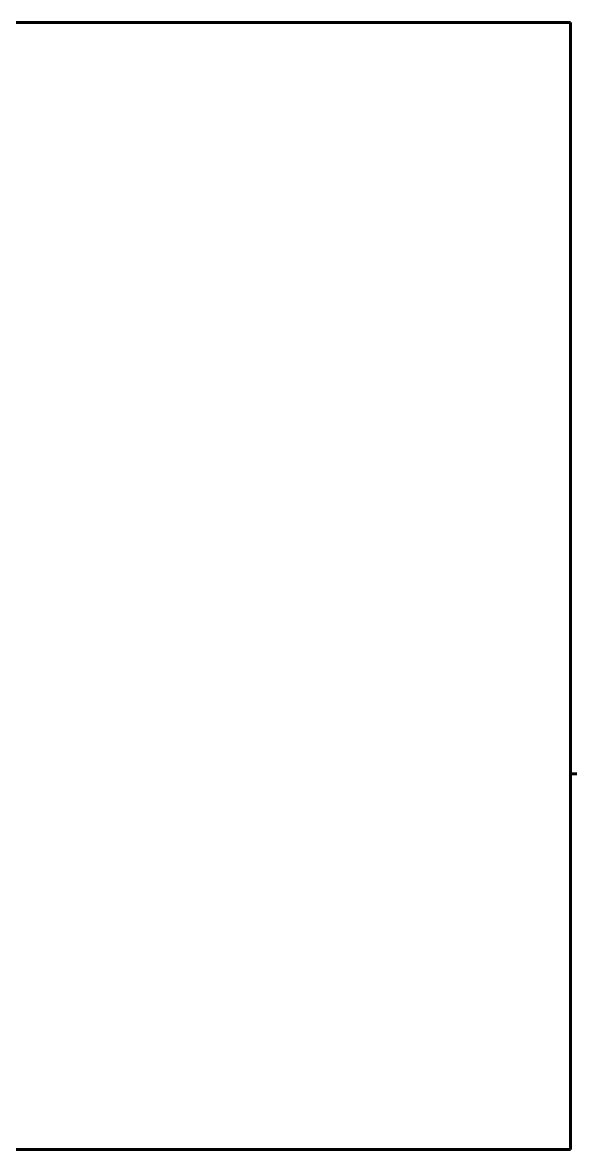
# Model space of a CAD drawing. Extents: x 0 to 297, y 0 to 292.
# Drawn here: x 241.608 to 242.338, y 63.786 to 65.286 of the extents above; entities that cross this region are included whole.
import ezdxf

# ---------------------------------------------------------------- set-up
doc = ezdxf.new("R2010")
doc.units = 0
doc.header["$MEASUREMENT"] = 0
doc.linetypes.add('K5LT_BASIC', pattern=[0])
doc.layers.add('Системный слой', color=7, linetype='Continuous')

# ---------------------------------------------------------------- blocks, each defined once
blk = doc.blocks.new('*U')
at = {"layer": 'Системный слой', "linetype": 'K5LT_BASIC', "lineweight": 60}
for p, q in [((242.3378, 65.2856), (240.3378, 65.2856)), ((242.3378, 65.2856), (240.3378, 65.2856)), ((242.3378, 65.2856), (240.3378, 65.2856)), ((242.3378, 65.2856), (240.3378, 65.2856)), ((242.3378, 63.7856), (242.3378, 65.2856)), ((242.3378, 63.7856), (242.3378, 65.2856)), ((242.3378, 63.7856), (242.3378, 65.2856)), ((242.3378, 63.7856), (242.3378, 65.2856)), ((240.3378, 63.7856), (242.3378, 63.7856)), ((240.3378, 63.7856), (242.3378, 63.7856)), ((240.3378, 63.7856), (242.3378, 63.7856)), ((240.3378, 63.7856), (242.3378, 63.7856))]:
    blk.add_line(p, q, dxfattribs=at)

msp = doc.modelspace()

# ---------------------------------------------------------------- linework, layer by layer
at = {"layer": 'Системный слой', "linetype": 'K5LT_BASIC', "lineweight": 60}
for p, q in [((242.3378, 65.2856), (240.3378, 65.2856)), ((240.3378, 65.2856), (242.3378, 65.2856)), ((242.3378, 65.2856), (240.3378, 65.2856)), ((240.3378, 65.2856), (242.3378, 65.2856)), ((240.3378, 65.2856), (242.3378, 65.2856)), ((242.3378, 65.2856), (240.3378, 65.2856)), ((240.3378, 65.2856), (242.3378, 65.2856)), ((240.3378, 65.2856), (242.3378, 65.2856)), ((242.3378, 65.2856), (242.3378, 63.7856)), ((242.3378, 65.2856), (242.3378, 63.7856)), ((242.3378, 65.2856), (242.3378, 63.7856)), ((242.3378, 65.2856), (242.3378, 63.7856)), ((242.3378, 65.2856), (242.3378, 63.7856)), ((242.3378, 65.2856), (242.3378, 63.7856)), ((242.3378, 65.2856), (242.3378, 63.7856)), ((242.3378, 65.2856), (242.3378, 63.7856)), ((242.3378, 65.2856), (242.3378, 63.7856)), ((242.3378, 65.2856), (242.3378, 63.7856)), ((242.3378, 65.2856), (242.3378, 63.7856)), ((248.3378, 64.2856), (242.3378, 64.2856)), ((242.3378, 63.7856), (240.3378, 63.7856)), ((240.3378, 63.7856), (242.3378, 63.7856)), ((242.3378, 63.7856), (240.3378, 63.7856)), ((242.3378, 63.7856), (240.3378, 63.7856)), ((240.3378, 63.7856), (242.3378, 63.7856)), ((242.3378, 63.7856), (240.3378, 63.7856)), ((240.3378, 63.7856), (242.3378, 63.7856)), ((242.3378, 63.7856), (240.3378, 63.7856)), ((240.3378, 63.7856), (242.3378, 63.7856)), ((242.3378, 63.7856), (240.3378, 63.7856)), ((240.3378, 63.7856), (242.3378, 63.7856))]:
    msp.add_line(p, q, dxfattribs=at)

# ---------------------------------------------------------------- block references
at = {"layer": 'Системный слой'}
msp.add_blockref('*U', (0, 0), dxfattribs=at)
msp.add_blockref('*U', (0, 0), dxfattribs=at)
msp.add_blockref('*U', (0, 0), dxfattribs=at)
msp.add_blockref('*U', (0, 0), dxfattribs=at)
msp.add_blockref('*U', (0, 0), dxfattribs=at)
msp.add_blockref('*U', (0, 0), dxfattribs=at)
msp.add_blockref('*U', (0, 0), dxfattribs=at)
msp.add_blockref('*U', (0, 0), dxfattribs=at)
msp.add_blockref('*U', (0, 0), dxfattribs=at)
msp.add_blockref('*U', (0, 0), dxfattribs=at)
msp.add_blockref('*U', (0, 0), dxfattribs=at)
msp.add_blockref('*U', (0, 0), dxfattribs=at)
msp.add_blockref('*U', (0, 0), dxfattribs=at)
msp.add_blockref('*U', (0, 0), dxfattribs=at)
msp.add_blockref('*U', (0, 0), dxfattribs=at)
msp.add_blockref('*U', (0, 0), dxfattribs=at)
msp.add_blockref('*U', (0, 0), dxfattribs=at)
msp.add_blockref('*U', (0, 0), dxfattribs=at)
msp.add_blockref('*U', (0, 0), dxfattribs=at)
msp.add_blockref('*U', (0, 0), dxfattribs=at)
msp.add_blockref('*U', (0, 0), dxfattribs=at)
msp.add_blockref('*U', (0, 0), dxfattribs=at)
msp.add_blockref('*U', (0, 0), dxfattribs=at)
msp.add_blockref('*U', (0, 0), dxfattribs=at)
msp.add_blockref('*U', (0, 0), dxfattribs=at)
msp.add_blockref('*U', (0, 0), dxfattribs=at)
msp.add_blockref('*U', (0, 0), dxfattribs=at)
msp.add_blockref('*U', (0, 0), dxfattribs=at)
msp.add_blockref('*U', (0, 0), dxfattribs=at)
msp.add_blockref('*U', (0, 0), dxfattribs=at)
msp.add_blockref('*U', (0, 0), dxfattribs=at)
msp.add_blockref('*U', (0, 0), dxfattribs=at)
msp.add_blockref('*U', (0, 0), dxfattribs=at)
msp.add_blockref('*U', (0, 0), dxfattribs=at)
msp.add_blockref('*U', (0, 0), dxfattribs=at)
msp.add_blockref('*U', (0, 0), dxfattribs=at)
msp.add_blockref('*U', (0, 0), dxfattribs=at)
msp.add_blockref('*U', (0, 0), dxfattribs=at)
msp.add_blockref('*U', (0, 0), dxfattribs=at)
msp.add_blockref('*U', (0, 0), dxfattribs=at)
msp.add_blockref('*U', (0, 0), dxfattribs=at)
msp.add_blockref('*U', (0, 0), dxfattribs=at)
msp.add_blockref('*U', (0, 0), dxfattribs=at)
msp.add_blockref('*U', (0, 0), dxfattribs=at)
msp.add_blockref('*U', (0, 0), dxfattribs=at)
msp.add_blockref('*U', (0, 0), dxfattribs=at)
msp.add_blockref('*U', (0, 0), dxfattribs=at)
msp.add_blockref('*U', (0, 0), dxfattribs=at)
msp.add_blockref('*U', (0, 0), dxfattribs=at)
msp.add_blockref('*U', (0, 0), dxfattribs=at)
msp.add_blockref('*U', (0, 0), dxfattribs=at)
msp.add_blockref('*U', (0, 0), dxfattribs=at)
msp.add_blockref('*U', (0, 0), dxfattribs=at)
msp.add_blockref('*U', (0, 0), dxfattribs=at)
msp.add_blockref('*U', (0, 0), dxfattribs=at)
msp.add_blockref('*U', (0, 0), dxfattribs=at)
msp.add_blockref('*U', (0, 0), dxfattribs=at)
msp.add_blockref('*U', (0, 0), dxfattribs=at)
msp.add_blockref('*U', (0, 0), dxfattribs=at)
msp.add_blockref('*U', (0, 0), dxfattribs=at)
msp.add_blockref('*U', (0, 0), dxfattribs=at)
msp.add_blockref('*U', (0, 0), dxfattribs=at)
msp.add_blockref('*U', (0, 0), dxfattribs=at)
msp.add_blockref('*U', (0, 0), dxfattribs=at)
msp.add_blockref('*U', (0, 0), dxfattribs=at)
msp.add_blockref('*U', (0, 0), dxfattribs=at)
msp.add_blockref('*U', (0, 0), dxfattribs=at)
msp.add_blockref('*U', (0, 0), dxfattribs=at)
msp.add_blockref('*U', (0, 0), dxfattribs=at)
msp.add_blockref('*U', (0, 0), dxfattribs=at)
msp.add_blockref('*U', (0, 0), dxfattribs=at)
msp.add_blockref('*U', (0, 0), dxfattribs=at)
msp.add_blockref('*U', (0, 0), dxfattribs=at)
msp.add_blockref('*U', (0, 0), dxfattribs=at)
msp.add_blockref('*U', (0, 0), dxfattribs=at)
msp.add_blockref('*U', (0, 0), dxfattribs=at)
msp.add_blockref('*U', (0, 0), dxfattribs=at)
msp.add_blockref('*U', (0, 0), dxfattribs=at)
msp.add_blockref('*U', (0, 0), dxfattribs=at)
msp.add_blockref('*U', (0, 0), dxfattribs=at)
msp.add_blockref('*U', (0, 0), dxfattribs=at)
msp.add_blockref('*U', (0, 0), dxfattribs=at)
msp.add_blockref('*U', (0, 0), dxfattribs=at)
msp.add_blockref('*U', (0, 0), dxfattribs=at)
msp.add_blockref('*U', (0, 0), dxfattribs=at)
msp.add_blockref('*U', (0, 0), dxfattribs=at)
msp.add_blockref('*U', (0, 0), dxfattribs=at)
msp.add_blockref('*U', (0, 0), dxfattribs=at)
msp.add_blockref('*U', (0, 0), dxfattribs=at)
msp.add_blockref('*U', (0, 0), dxfattribs=at)
msp.add_blockref('*U', (0, 0), dxfattribs=at)
msp.add_blockref('*U', (0, 0), dxfattribs=at)
msp.add_blockref('*U', (0, 0), dxfattribs=at)
msp.add_blockref('*U', (0, 0), dxfattribs=at)
msp.add_blockref('*U', (0, 0), dxfattribs=at)
msp.add_blockref('*U', (0, 0), dxfattribs=at)
msp.add_blockref('*U', (0, 0), dxfattribs=at)
msp.add_blockref('*U', (0, 0), dxfattribs=at)
msp.add_blockref('*U', (0, 0), dxfattribs=at)
msp.add_blockref('*U', (0, 0), dxfattribs=at)
msp.add_blockref('*U', (0, 0), dxfattribs=at)
msp.add_blockref('*U', (0, 0), dxfattribs=at)
msp.add_blockref('*U', (0, 0), dxfattribs=at)
msp.add_blockref('*U', (0, 0), dxfattribs=at)
msp.add_blockref('*U', (0, 0), dxfattribs=at)
msp.add_blockref('*U', (0, 0), dxfattribs=at)
msp.add_blockref('*U', (0, 0), dxfattribs=at)
msp.add_blockref('*U', (0, 0), dxfattribs=at)
msp.add_blockref('*U', (0, 0), dxfattribs=at)
msp.add_blockref('*U', (0, 0), dxfattribs=at)
msp.add_blockref('*U', (0, 0), dxfattribs=at)
msp.add_blockref('*U', (0, 0), dxfattribs=at)
msp.add_blockref('*U', (0, 0), dxfattribs=at)
msp.add_blockref('*U', (0, 0), dxfattribs=at)
msp.add_blockref('*U', (0, 0), dxfattribs=at)
msp.add_blockref('*U', (0, 0), dxfattribs=at)
msp.add_blockref('*U', (0, 0), dxfattribs=at)
msp.add_blockref('*U', (0, 0), dxfattribs=at)
msp.add_blockref('*U', (0, 0), dxfattribs=at)
msp.add_blockref('*U', (0, 0), dxfattribs=at)
msp.add_blockref('*U', (0, 0), dxfattribs=at)
msp.add_blockref('*U', (0, 0), dxfattribs=at)
msp.add_blockref('*U', (0, 0), dxfattribs=at)
msp.add_blockref('*U', (0, 0), dxfattribs=at)
msp.add_blockref('*U', (0, 0), dxfattribs=at)
msp.add_blockref('*U', (0, 0), dxfattribs=at)
msp.add_blockref('*U', (0, 0), dxfattribs=at)
msp.add_blockref('*U', (0, 0), dxfattribs=at)
msp.add_blockref('*U', (0, 0), dxfattribs=at)
msp.add_blockref('*U', (0, 0), dxfattribs=at)
msp.add_blockref('*U', (0, 0), dxfattribs=at)
msp.add_blockref('*U', (0, 0), dxfattribs=at)
msp.add_blockref('*U', (0, 0), dxfattribs=at)
msp.add_blockref('*U', (0, 0), dxfattribs=at)
msp.add_blockref('*U', (0, 0), dxfattribs=at)
msp.add_blockref('*U', (0, 0), dxfattribs=at)
msp.add_blockref('*U', (0, 0), dxfattribs=at)
msp.add_blockref('*U', (0, 0), dxfattribs=at)
msp.add_blockref('*U', (0, 0), dxfattribs=at)
msp.add_blockref('*U', (0, 0), dxfattribs=at)
msp.add_blockref('*U', (0, 0), dxfattribs=at)
msp.add_blockref('*U', (0, 0), dxfattribs=at)
msp.add_blockref('*U', (0, 0), dxfattribs=at)
msp.add_blockref('*U', (0, 0), dxfattribs=at)
msp.add_blockref('*U', (0, 0), dxfattribs=at)
msp.add_blockref('*U', (0, 0), dxfattribs=at)
msp.add_blockref('*U', (0, 0), dxfattribs=at)
msp.add_blockref('*U', (0, 0), dxfattribs=at)
msp.add_blockref('*U', (0, 0), dxfattribs=at)
msp.add_blockref('*U', (0, 0), dxfattribs=at)
msp.add_blockref('*U', (0, 0), dxfattribs=at)
msp.add_blockref('*U', (0, 0), dxfattribs=at)
msp.add_blockref('*U', (0, 0), dxfattribs=at)
msp.add_blockref('*U', (0, 0), dxfattribs=at)
msp.add_blockref('*U', (0, 0), dxfattribs=at)
msp.add_blockref('*U', (0, 0), dxfattribs=at)
msp.add_blockref('*U', (0, 0), dxfattribs=at)
msp.add_blockref('*U', (0, 0), dxfattribs=at)
msp.add_blockref('*U', (0, 0), dxfattribs=at)
msp.add_blockref('*U', (0, 0), dxfattribs=at)
msp.add_blockref('*U', (0, 0), dxfattribs=at)
msp.add_blockref('*U', (0, 0), dxfattribs=at)
msp.add_blockref('*U', (0, 0), dxfattribs=at)
msp.add_blockref('*U', (0, 0), dxfattribs=at)
msp.add_blockref('*U', (0, 0), dxfattribs=at)
msp.add_blockref('*U', (0, 0), dxfattribs=at)
msp.add_blockref('*U', (0, 0), dxfattribs=at)
msp.add_blockref('*U', (0, 0), dxfattribs=at)
msp.add_blockref('*U', (0, 0), dxfattribs=at)
msp.add_blockref('*U', (0, 0), dxfattribs=at)
msp.add_blockref('*U', (0, 0), dxfattribs=at)
msp.add_blockref('*U', (0, 0), dxfattribs=at)
msp.add_blockref('*U', (0, 0), dxfattribs=at)
msp.add_blockref('*U', (0, 0), dxfattribs=at)
msp.add_blockref('*U', (0, 0), dxfattribs=at)
msp.add_blockref('*U', (0, 0), dxfattribs=at)
msp.add_blockref('*U', (0, 0), dxfattribs=at)
msp.add_blockref('*U', (0, 0), dxfattribs=at)
msp.add_blockref('*U', (0, 0), dxfattribs=at)
msp.add_blockref('*U', (0, 0), dxfattribs=at)
msp.add_blockref('*U', (0, 0), dxfattribs=at)
msp.add_blockref('*U', (0, 0), dxfattribs=at)
msp.add_blockref('*U', (0, 0), dxfattribs=at)
msp.add_blockref('*U', (0, 0), dxfattribs=at)
msp.add_blockref('*U', (0, 0), dxfattribs=at)
msp.add_blockref('*U', (0, 0), dxfattribs=at)
msp.add_blockref('*U', (0, 0), dxfattribs=at)
msp.add_blockref('*U', (0, 0), dxfattribs=at)
msp.add_blockref('*U', (0, 0), dxfattribs=at)
msp.add_blockref('*U', (0, 0), dxfattribs=at)
msp.add_blockref('*U', (0, 0), dxfattribs=at)
msp.add_blockref('*U', (0, 0), dxfattribs=at)
msp.add_blockref('*U', (0, 0), dxfattribs=at)
msp.add_blockref('*U', (0, 0), dxfattribs=at)
msp.add_blockref('*U', (0, 0), dxfattribs=at)
msp.add_blockref('*U', (0, 0), dxfattribs=at)
msp.add_blockref('*U', (0, 0), dxfattribs=at)
msp.add_blockref('*U', (0, 0), dxfattribs=at)
msp.add_blockref('*U', (0, 0), dxfattribs=at)
msp.add_blockref('*U', (0, 0), dxfattribs=at)
msp.add_blockref('*U', (0, 0), dxfattribs=at)
msp.add_blockref('*U', (0, 0), dxfattribs=at)
msp.add_blockref('*U', (0, 0), dxfattribs=at)
msp.add_blockref('*U', (0, 0), dxfattribs=at)
msp.add_blockref('*U', (0, 0), dxfattribs=at)
msp.add_blockref('*U', (0, 0), dxfattribs=at)
msp.add_blockref('*U', (0, 0), dxfattribs=at)
msp.add_blockref('*U', (0, 0), dxfattribs=at)
msp.add_blockref('*U', (0, 0), dxfattribs=at)
msp.add_blockref('*U', (0, 0), dxfattribs=at)
msp.add_blockref('*U', (0, 0), dxfattribs=at)
msp.add_blockref('*U', (0, 0), dxfattribs=at)
msp.add_blockref('*U', (0, 0), dxfattribs=at)
msp.add_blockref('*U', (0, 0), dxfattribs=at)
msp.add_blockref('*U', (0, 0), dxfattribs=at)
msp.add_blockref('*U', (0, 0), dxfattribs=at)
msp.add_blockref('*U', (0, 0), dxfattribs=at)
msp.add_blockref('*U', (0, 0), dxfattribs=at)
msp.add_blockref('*U', (0, 0), dxfattribs=at)
msp.add_blockref('*U', (0, 0), dxfattribs=at)
msp.add_blockref('*U', (0, 0), dxfattribs=at)
msp.add_blockref('*U', (0, 0), dxfattribs=at)
msp.add_blockref('*U', (0, 0), dxfattribs=at)
msp.add_blockref('*U', (0, 0), dxfattribs=at)
msp.add_blockref('*U', (0, 0), dxfattribs=at)
msp.add_blockref('*U', (0, 0), dxfattribs=at)
msp.add_blockref('*U', (0, 0), dxfattribs=at)
msp.add_blockref('*U', (0, 0), dxfattribs=at)
msp.add_blockref('*U', (0, 0), dxfattribs=at)
msp.add_blockref('*U', (0, 0), dxfattribs=at)
msp.add_blockref('*U', (0, 0), dxfattribs=at)
msp.add_blockref('*U', (0, 0), dxfattribs=at)
msp.add_blockref('*U', (0, 0), dxfattribs=at)
msp.add_blockref('*U', (0, 0), dxfattribs=at)
msp.add_blockref('*U', (0, 0), dxfattribs=at)
msp.add_blockref('*U', (0, 0), dxfattribs=at)
msp.add_blockref('*U', (0, 0), dxfattribs=at)
msp.add_blockref('*U', (0, 0), dxfattribs=at)
msp.add_blockref('*U', (0, 0), dxfattribs=at)
msp.add_blockref('*U', (0, 0), dxfattribs=at)
msp.add_blockref('*U', (0, 0), dxfattribs=at)
msp.add_blockref('*U', (0, 0), dxfattribs=at)
msp.add_blockref('*U', (0, 0), dxfattribs=at)
msp.add_blockref('*U', (0, 0), dxfattribs=at)
msp.add_blockref('*U', (0, 0), dxfattribs=at)
msp.add_blockref('*U', (0, 0), dxfattribs=at)
msp.add_blockref('*U', (0, 0), dxfattribs=at)
msp.add_blockref('*U', (0, 0), dxfattribs=at)
msp.add_blockref('*U', (0, 0), dxfattribs=at)
msp.add_blockref('*U', (0, 0), dxfattribs=at)
msp.add_blockref('*U', (0, 0), dxfattribs=at)
msp.add_blockref('*U', (0, 0), dxfattribs=at)
msp.add_blockref('*U', (0, 0), dxfattribs=at)
msp.add_blockref('*U', (0, 0), dxfattribs=at)
msp.add_blockref('*U', (0, 0), dxfattribs=at)
msp.add_blockref('*U', (0, 0), dxfattribs=at)
msp.add_blockref('*U', (0, 0), dxfattribs=at)
msp.add_blockref('*U', (0, 0), dxfattribs=at)
msp.add_blockref('*U', (0, 0), dxfattribs=at)
msp.add_blockref('*U', (0, 0), dxfattribs=at)
msp.add_blockref('*U', (0, 0), dxfattribs=at)
msp.add_blockref('*U', (0, 0), dxfattribs=at)
msp.add_blockref('*U', (0, 0), dxfattribs=at)
msp.add_blockref('*U', (0, 0), dxfattribs=at)
msp.add_blockref('*U', (0, 0), dxfattribs=at)
msp.add_blockref('*U', (0, 0), dxfattribs=at)
msp.add_blockref('*U', (0, 0), dxfattribs=at)
msp.add_blockref('*U', (0, 0), dxfattribs=at)
msp.add_blockref('*U', (0, 0), dxfattribs=at)
msp.add_blockref('*U', (0, 0), dxfattribs=at)
msp.add_blockref('*U', (0, 0), dxfattribs=at)
msp.add_blockref('*U', (0, 0), dxfattribs=at)
msp.add_blockref('*U', (0, 0), dxfattribs=at)
msp.add_blockref('*U', (0, 0), dxfattribs=at)
msp.add_blockref('*U', (0, 0), dxfattribs=at)
msp.add_blockref('*U', (0, 0), dxfattribs=at)
msp.add_blockref('*U', (0, 0), dxfattribs=at)
msp.add_blockref('*U', (0, 0), dxfattribs=at)
msp.add_blockref('*U', (0, 0), dxfattribs=at)
msp.add_blockref('*U', (0, 0), dxfattribs=at)
msp.add_blockref('*U', (0, 0), dxfattribs=at)
msp.add_blockref('*U', (0, 0), dxfattribs=at)
msp.add_blockref('*U', (0, 0), dxfattribs=at)
msp.add_blockref('*U', (0, 0), dxfattribs=at)
msp.add_blockref('*U', (0, 0), dxfattribs=at)
msp.add_blockref('*U', (0, 0), dxfattribs=at)
msp.add_blockref('*U', (0, 0), dxfattribs=at)
msp.add_blockref('*U', (0, 0), dxfattribs=at)
msp.add_blockref('*U', (0, 0), dxfattribs=at)
msp.add_blockref('*U', (0, 0), dxfattribs=at)
msp.add_blockref('*U', (0, 0), dxfattribs=at)
msp.add_blockref('*U', (0, 0), dxfattribs=at)
msp.add_blockref('*U', (0, 0), dxfattribs=at)
msp.add_blockref('*U', (0, 0), dxfattribs=at)
msp.add_blockref('*U', (0, 0), dxfattribs=at)
msp.add_blockref('*U', (0, 0), dxfattribs=at)
msp.add_blockref('*U', (0, 0), dxfattribs=at)
msp.add_blockref('*U', (0, 0), dxfattribs=at)
msp.add_blockref('*U', (0, 0), dxfattribs=at)
msp.add_blockref('*U', (0, 0), dxfattribs=at)
msp.add_blockref('*U', (0, 0), dxfattribs=at)
msp.add_blockref('*U', (0, 0), dxfattribs=at)
msp.add_blockref('*U', (0, 0), dxfattribs=at)
msp.add_blockref('*U', (0, 0), dxfattribs=at)
msp.add_blockref('*U', (0, 0), dxfattribs=at)
msp.add_blockref('*U', (0, 0), dxfattribs=at)
msp.add_blockref('*U', (0, 0), dxfattribs=at)
msp.add_blockref('*U', (0, 0), dxfattribs=at)
msp.add_blockref('*U', (0, 0), dxfattribs=at)
msp.add_blockref('*U', (0, 0), dxfattribs=at)
msp.add_blockref('*U', (0, 0), dxfattribs=at)
msp.add_blockref('*U', (0, 0), dxfattribs=at)
msp.add_blockref('*U', (0, 0), dxfattribs=at)
msp.add_blockref('*U', (0, 0), dxfattribs=at)
msp.add_blockref('*U', (0, 0), dxfattribs=at)
msp.add_blockref('*U', (0, 0), dxfattribs=at)
msp.add_blockref('*U', (0, 0), dxfattribs=at)
msp.add_blockref('*U', (0, 0), dxfattribs=at)
msp.add_blockref('*U', (0, 0), dxfattribs=at)
msp.add_blockref('*U', (0, 0), dxfattribs=at)
msp.add_blockref('*U', (0, 0), dxfattribs=at)
msp.add_blockref('*U', (0, 0), dxfattribs=at)
msp.add_blockref('*U', (0, 0), dxfattribs=at)
msp.add_blockref('*U', (0, 0), dxfattribs=at)
msp.add_blockref('*U', (0, 0), dxfattribs=at)
msp.add_blockref('*U', (0, 0), dxfattribs=at)
msp.add_blockref('*U', (0, 0), dxfattribs=at)
msp.add_blockref('*U', (0, 0), dxfattribs=at)
msp.add_blockref('*U', (0, 0), dxfattribs=at)
msp.add_blockref('*U', (0, 0), dxfattribs=at)
msp.add_blockref('*U', (0, 0), dxfattribs=at)
msp.add_blockref('*U', (0, 0), dxfattribs=at)
msp.add_blockref('*U', (0, 0), dxfattribs=at)
msp.add_blockref('*U', (0, 0), dxfattribs=at)
msp.add_blockref('*U', (0, 0), dxfattribs=at)
msp.add_blockref('*U', (0, 0), dxfattribs=at)
msp.add_blockref('*U', (0, 0), dxfattribs=at)
msp.add_blockref('*U', (0, 0), dxfattribs=at)
msp.add_blockref('*U', (0, 0), dxfattribs=at)
msp.add_blockref('*U', (0, 0), dxfattribs=at)
msp.add_blockref('*U', (0, 0), dxfattribs=at)
msp.add_blockref('*U', (0, 0), dxfattribs=at)
msp.add_blockref('*U', (0, 0), dxfattribs=at)
msp.add_blockref('*U', (0, 0), dxfattribs=at)
msp.add_blockref('*U', (0, 0), dxfattribs=at)
msp.add_blockref('*U', (0, 0), dxfattribs=at)
msp.add_blockref('*U', (0, 0), dxfattribs=at)
msp.add_blockref('*U', (0, 0), dxfattribs=at)
msp.add_blockref('*U', (0, 0), dxfattribs=at)
msp.add_blockref('*U', (0, 0), dxfattribs=at)
msp.add_blockref('*U', (0, 0), dxfattribs=at)
msp.add_blockref('*U', (0, 0), dxfattribs=at)
msp.add_blockref('*U', (0, 0), dxfattribs=at)
msp.add_blockref('*U', (0, 0), dxfattribs=at)
msp.add_blockref('*U', (0, 0), dxfattribs=at)
msp.add_blockref('*U', (0, 0), dxfattribs=at)
msp.add_blockref('*U', (0, 0), dxfattribs=at)
msp.add_blockref('*U', (0, 0), dxfattribs=at)
msp.add_blockref('*U', (0, 0), dxfattribs=at)
msp.add_blockref('*U', (0, 0), dxfattribs=at)
msp.add_blockref('*U', (0, 0), dxfattribs=at)
msp.add_blockref('*U', (0, 0), dxfattribs=at)
msp.add_blockref('*U', (0, 0), dxfattribs=at)
msp.add_blockref('*U', (0, 0), dxfattribs=at)
msp.add_blockref('*U', (0, 0), dxfattribs=at)
msp.add_blockref('*U', (0, 0), dxfattribs=at)
msp.add_blockref('*U', (0, 0), dxfattribs=at)
msp.add_blockref('*U', (0, 0), dxfattribs=at)
msp.add_blockref('*U', (0, 0), dxfattribs=at)
msp.add_blockref('*U', (0, 0), dxfattribs=at)
msp.add_blockref('*U', (0, 0), dxfattribs=at)
msp.add_blockref('*U', (0, 0), dxfattribs=at)
msp.add_blockref('*U', (0, 0), dxfattribs=at)
msp.add_blockref('*U', (0, 0), dxfattribs=at)
msp.add_blockref('*U', (0, 0), dxfattribs=at)
msp.add_blockref('*U', (0, 0), dxfattribs=at)
msp.add_blockref('*U', (0, 0), dxfattribs=at)
msp.add_blockref('*U', (0, 0), dxfattribs=at)
msp.add_blockref('*U', (0, 0), dxfattribs=at)
msp.add_blockref('*U', (0, 0), dxfattribs=at)
msp.add_blockref('*U', (0, 0), dxfattribs=at)
msp.add_blockref('*U', (0, 0), dxfattribs=at)
msp.add_blockref('*U', (0, 0), dxfattribs=at)
msp.add_blockref('*U', (0, 0), dxfattribs=at)
msp.add_blockref('*U', (0, 0), dxfattribs=at)
msp.add_blockref('*U', (0, 0), dxfattribs=at)
msp.add_blockref('*U', (0, 0), dxfattribs=at)
msp.add_blockref('*U', (0, 0), dxfattribs=at)
msp.add_blockref('*U', (0, 0), dxfattribs=at)
msp.add_blockref('*U', (0, 0), dxfattribs=at)
msp.add_blockref('*U', (0, 0), dxfattribs=at)
msp.add_blockref('*U', (0, 0), dxfattribs=at)
msp.add_blockref('*U', (0, 0), dxfattribs=at)
msp.add_blockref('*U', (0, 0), dxfattribs=at)
msp.add_blockref('*U', (0, 0), dxfattribs=at)
msp.add_blockref('*U', (0, 0), dxfattribs=at)
msp.add_blockref('*U', (0, 0), dxfattribs=at)
msp.add_blockref('*U', (0, 0), dxfattribs=at)
msp.add_blockref('*U', (0, 0), dxfattribs=at)
msp.add_blockref('*U', (0, 0), dxfattribs=at)
msp.add_blockref('*U', (0, 0), dxfattribs=at)
msp.add_blockref('*U', (0, 0), dxfattribs=at)
msp.add_blockref('*U', (0, 0), dxfattribs=at)
msp.add_blockref('*U', (0, 0), dxfattribs=at)
msp.add_blockref('*U', (0, 0), dxfattribs=at)
msp.add_blockref('*U', (0, 0), dxfattribs=at)
msp.add_blockref('*U', (0, 0), dxfattribs=at)
msp.add_blockref('*U', (0, 0), dxfattribs=at)
msp.add_blockref('*U', (0, 0), dxfattribs=at)
msp.add_blockref('*U', (0, 0), dxfattribs=at)
msp.add_blockref('*U', (0, 0), dxfattribs=at)
msp.add_blockref('*U', (0, 0), dxfattribs=at)
msp.add_blockref('*U', (0, 0), dxfattribs=at)
msp.add_blockref('*U', (0, 0), dxfattribs=at)
msp.add_blockref('*U', (0, 0), dxfattribs=at)
msp.add_blockref('*U', (0, 0), dxfattribs=at)
msp.add_blockref('*U', (0, 0), dxfattribs=at)
msp.add_blockref('*U', (0, 0), dxfattribs=at)
msp.add_blockref('*U', (0, 0), dxfattribs=at)
msp.add_blockref('*U', (0, 0), dxfattribs=at)
msp.add_blockref('*U', (0, 0), dxfattribs=at)

doc.saveas('drawing.dxf')
